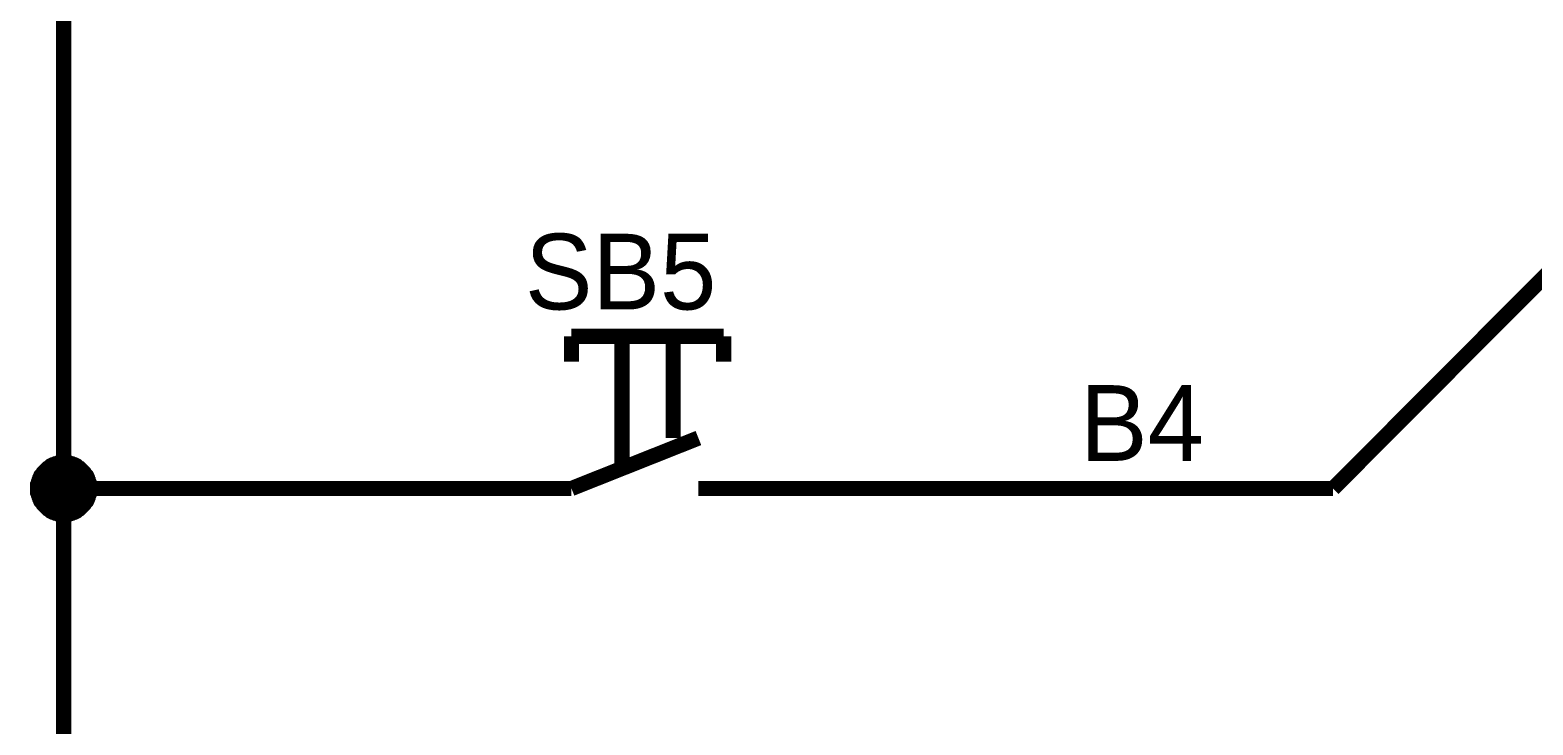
# Model space of a CAD drawing. Header units: millimetres. Extents: x 0 to 841, y 0 to 594.
# Drawn here: x 119.45 to 149.04, y 327.84 to 341.52 of the extents above; entities that cross this region are included whole.
import ezdxf

# ---------------------------------------------------------------- set-up
doc = ezdxf.new("R2010")
doc.units = ezdxf.units.MM
doc.layers.add('Sheet', color=255, linetype='Continuous')

msp = doc.modelspace()

# ---------------------------------------------------------------- linework, layer by layer
at = {"layer": 'Sheet', "const_width": 0.3}
for points in [[(125.11, 384.997), (120.11, 384.997), (120.11, 369.992), (120.11, 362.489), (120.11, 352.486), (120.11, 342.498), (120.11, 332.494), (120.11, 322.49), (120.11, 309.986), (127.61, 309.986), (127.61, 309.986)], [(145.11, 332.494), (150.094, 337.496)], [(130.11, 335.492), (133.107, 335.492)], [(130.11, 335.492), (130.11, 334.995)], [(131.103, 332.991), (131.103, 335.492)], [(132.113, 333.488), (132.113, 335.492)], [(133.107, 335.492), (133.107, 334.995)], [(130.11, 332.494), (132.61, 333.488)], [(119.597, 332.494), (119.597, 332.525), (119.597, 332.541), (119.597, 332.572), (119.613, 332.603), (119.613, 332.618), (119.628, 332.649), (119.628, 332.665), (119.644, 332.696), (119.644, 332.711), (119.659, 332.743), (119.675, 332.758), (119.69, 332.774), (119.706, 332.805), (119.721, 332.82), (119.737, 332.836), (119.752, 332.851), (119.768, 332.867), (119.783, 332.882), (119.799, 332.898), (119.83, 332.913), (119.846, 332.929), (119.861, 332.944), (119.892, 332.96), (119.908, 332.96), (119.939, 332.976), (119.954, 332.976), (119.985, 332.991), (120.001, 332.991), (120.032, 333.007), (120.063, 333.007), (120.079, 333.007), (120.11, 333.007)], [(119.597, 332.494), (119.597, 332.525), (119.597, 332.541), (119.597, 332.572), (119.613, 332.603), (119.613, 332.618), (119.628, 332.649), (119.628, 332.665), (119.644, 332.696), (119.644, 332.711), (119.659, 332.743), (119.675, 332.758), (119.69, 332.774), (119.706, 332.805), (119.721, 332.82), (119.737, 332.836), (119.752, 332.851), (119.768, 332.867), (119.783, 332.882), (119.799, 332.898), (119.83, 332.913), (119.846, 332.929), (119.861, 332.944), (119.892, 332.96), (119.908, 332.96), (119.939, 332.976), (119.954, 332.976), (119.985, 332.991), (120.001, 332.991), (120.032, 333.007), (120.063, 333.007), (120.079, 333.007), (120.11, 333.007)], [(119.597, 332.494), (119.597, 332.525), (119.597, 332.541), (119.597, 332.572), (119.613, 332.603), (119.613, 332.618), (119.628, 332.649), (119.628, 332.665), (119.644, 332.696), (119.644, 332.711), (119.659, 332.743), (119.675, 332.758), (119.69, 332.774), (119.706, 332.805), (119.721, 332.82), (119.737, 332.836), (119.752, 332.851), (119.768, 332.867), (119.783, 332.882), (119.799, 332.898), (119.83, 332.913), (119.846, 332.929), (119.861, 332.944), (119.892, 332.96), (119.908, 332.96), (119.939, 332.976), (119.954, 332.976), (119.985, 332.991), (120.001, 332.991), (120.032, 333.007), (120.063, 333.007), (120.079, 333.007), (120.11, 333.007)], [(119.597, 332.494), (119.597, 332.525), (119.597, 332.541), (119.597, 332.572), (119.613, 332.603), (119.613, 332.618), (119.628, 332.649), (119.628, 332.665), (119.644, 332.696), (119.644, 332.711), (119.659, 332.743), (119.675, 332.758), (119.69, 332.774), (119.706, 332.805), (119.721, 332.82), (119.737, 332.836), (119.752, 332.851), (119.768, 332.867), (119.783, 332.882), (119.799, 332.898), (119.83, 332.913), (119.846, 332.929), (119.861, 332.944), (119.892, 332.96), (119.908, 332.96), (119.939, 332.976), (119.954, 332.976), (119.985, 332.991), (120.001, 332.991), (120.032, 333.007), (120.063, 333.007), (120.079, 333.007), (120.11, 333.007)], [(119.597, 332.494), (119.597, 332.525), (119.597, 332.541), (119.597, 332.572), (119.613, 332.603), (119.613, 332.618), (119.628, 332.649), (119.628, 332.665), (119.644, 332.696), (119.644, 332.711), (119.659, 332.743), (119.675, 332.758), (119.69, 332.774), (119.706, 332.805), (119.721, 332.82), (119.737, 332.836), (119.752, 332.851), (119.768, 332.867), (119.783, 332.882), (119.799, 332.898), (119.83, 332.913), (119.846, 332.929), (119.861, 332.944), (119.892, 332.96), (119.908, 332.96), (119.939, 332.976), (119.954, 332.976), (119.985, 332.991), (120.001, 332.991), (120.032, 333.007), (120.063, 333.007), (120.079, 333.007), (120.11, 333.007)], [(119.597, 332.494), (119.597, 332.525), (119.597, 332.541), (119.597, 332.572), (119.613, 332.603), (119.613, 332.618), (119.628, 332.649), (119.628, 332.665), (119.644, 332.696), (119.644, 332.711), (119.659, 332.743), (119.675, 332.758), (119.69, 332.774), (119.706, 332.805), (119.721, 332.82), (119.737, 332.836), (119.752, 332.851), (119.768, 332.867), (119.783, 332.882), (119.799, 332.898), (119.83, 332.913), (119.846, 332.929), (119.861, 332.944), (119.892, 332.96), (119.908, 332.96), (119.939, 332.976), (119.954, 332.976), (119.985, 332.991), (120.001, 332.991), (120.032, 333.007), (120.063, 333.007), (120.079, 333.007), (120.11, 333.007)], [(119.597, 332.494), (119.597, 332.525), (119.597, 332.541), (119.597, 332.572), (119.613, 332.603), (119.613, 332.618), (119.628, 332.649), (119.628, 332.665), (119.644, 332.696), (119.644, 332.711), (119.659, 332.743), (119.675, 332.758), (119.69, 332.774), (119.706, 332.805), (119.721, 332.82), (119.737, 332.836), (119.752, 332.851), (119.768, 332.867), (119.783, 332.882), (119.799, 332.898), (119.83, 332.913), (119.846, 332.929), (119.861, 332.944), (119.892, 332.96), (119.908, 332.96), (119.939, 332.976), (119.954, 332.976), (119.985, 332.991), (120.001, 332.991), (120.032, 333.007), (120.063, 333.007), (120.079, 333.007), (120.11, 333.007)], [(119.597, 332.494), (119.597, 332.525), (119.597, 332.541), (119.597, 332.572), (119.613, 332.603), (119.613, 332.618), (119.628, 332.649), (119.628, 332.665), (119.644, 332.696), (119.644, 332.711), (119.659, 332.743), (119.675, 332.758), (119.69, 332.774), (119.706, 332.805), (119.721, 332.82), (119.737, 332.836), (119.752, 332.851), (119.768, 332.867), (119.783, 332.882), (119.799, 332.898), (119.83, 332.913), (119.846, 332.929), (119.861, 332.944), (119.892, 332.96), (119.908, 332.96), (119.939, 332.976), (119.954, 332.976), (119.985, 332.991), (120.001, 332.991), (120.032, 333.007), (120.063, 333.007), (120.079, 333.007), (120.11, 333.007)], [(120.11, 333.007), (120.11, 333.007)], [(120.11, 333.007), (120.141, 333.007), (120.156, 333.007), (120.187, 333.007), (120.218, 332.991), (120.234, 332.991), (120.265, 332.976), (120.28, 332.976), (120.311, 332.96), (120.327, 332.96), (120.358, 332.944), (120.374, 332.929), (120.389, 332.913), (120.42, 332.898), (120.436, 332.882), (120.451, 332.867), (120.467, 332.851), (120.482, 332.836), (120.498, 332.82), (120.513, 332.805), (120.529, 332.774), (120.544, 332.758), (120.56, 332.743), (120.575, 332.711), (120.575, 332.696), (120.591, 332.665), (120.591, 332.649), (120.606, 332.618), (120.606, 332.603), (120.622, 332.572), (120.622, 332.541), (120.622, 332.525), (120.622, 332.494)], [(120.11, 333.007), (120.11, 333.007)], [(120.11, 333.007), (120.141, 333.007), (120.156, 333.007), (120.187, 333.007), (120.218, 332.991), (120.234, 332.991), (120.265, 332.976), (120.28, 332.976), (120.311, 332.96), (120.327, 332.96), (120.358, 332.944), (120.374, 332.929), (120.389, 332.913), (120.42, 332.898), (120.436, 332.882), (120.451, 332.867), (120.467, 332.851), (120.482, 332.836), (120.498, 332.82), (120.513, 332.805), (120.529, 332.774), (120.544, 332.758), (120.56, 332.743), (120.575, 332.711), (120.575, 332.696), (120.591, 332.665), (120.591, 332.649), (120.606, 332.618), (120.606, 332.603), (120.622, 332.572), (120.622, 332.541), (120.622, 332.525), (120.622, 332.494)], [(120.11, 333.007), (120.11, 333.007)], [(120.11, 333.007), (120.141, 333.007), (120.156, 333.007), (120.187, 333.007), (120.218, 332.991), (120.234, 332.991), (120.265, 332.976), (120.28, 332.976), (120.311, 332.96), (120.327, 332.96), (120.358, 332.944), (120.374, 332.929), (120.389, 332.913), (120.42, 332.898), (120.436, 332.882), (120.451, 332.867), (120.467, 332.851), (120.482, 332.836), (120.498, 332.82), (120.513, 332.805), (120.529, 332.774), (120.544, 332.758), (120.56, 332.743), (120.575, 332.711), (120.575, 332.696), (120.591, 332.665), (120.591, 332.649), (120.606, 332.618), (120.606, 332.603), (120.622, 332.572), (120.622, 332.541), (120.622, 332.525), (120.622, 332.494)], [(120.11, 333.007), (120.11, 333.007)], [(120.11, 333.007), (120.141, 333.007), (120.156, 333.007), (120.187, 333.007), (120.218, 332.991), (120.234, 332.991), (120.265, 332.976), (120.28, 332.976), (120.311, 332.96), (120.327, 332.96), (120.358, 332.944), (120.374, 332.929), (120.389, 332.913), (120.42, 332.898), (120.436, 332.882), (120.451, 332.867), (120.467, 332.851), (120.482, 332.836), (120.498, 332.82), (120.513, 332.805), (120.529, 332.774), (120.544, 332.758), (120.56, 332.743), (120.575, 332.711), (120.575, 332.696), (120.591, 332.665), (120.591, 332.649), (120.606, 332.618), (120.606, 332.603), (120.622, 332.572), (120.622, 332.541), (120.622, 332.525), (120.622, 332.494)], [(120.11, 333.007), (120.11, 333.007)], [(120.11, 333.007), (120.141, 333.007), (120.156, 333.007), (120.187, 333.007), (120.218, 332.991), (120.234, 332.991), (120.265, 332.976), (120.28, 332.976), (120.311, 332.96), (120.327, 332.96), (120.358, 332.944), (120.374, 332.929), (120.389, 332.913), (120.42, 332.898), (120.436, 332.882), (120.451, 332.867), (120.467, 332.851), (120.482, 332.836), (120.498, 332.82), (120.513, 332.805), (120.529, 332.774), (120.544, 332.758), (120.56, 332.743), (120.575, 332.711), (120.575, 332.696), (120.591, 332.665), (120.591, 332.649), (120.606, 332.618), (120.606, 332.603), (120.622, 332.572), (120.622, 332.541), (120.622, 332.525), (120.622, 332.494)], [(120.11, 333.007), (120.11, 333.007)], [(120.11, 333.007), (120.141, 333.007), (120.156, 333.007), (120.187, 333.007), (120.218, 332.991), (120.234, 332.991), (120.265, 332.976), (120.28, 332.976), (120.311, 332.96), (120.327, 332.96), (120.358, 332.944), (120.374, 332.929), (120.389, 332.913), (120.42, 332.898), (120.436, 332.882), (120.451, 332.867), (120.467, 332.851), (120.482, 332.836), (120.498, 332.82), (120.513, 332.805), (120.529, 332.774), (120.544, 332.758), (120.56, 332.743), (120.575, 332.711), (120.575, 332.696), (120.591, 332.665), (120.591, 332.649), (120.606, 332.618), (120.606, 332.603), (120.622, 332.572), (120.622, 332.541), (120.622, 332.525), (120.622, 332.494)], [(120.11, 333.007), (120.11, 333.007)], [(120.11, 333.007), (120.141, 333.007), (120.156, 333.007), (120.187, 333.007), (120.218, 332.991), (120.234, 332.991), (120.265, 332.976), (120.28, 332.976), (120.311, 332.96), (120.327, 332.96), (120.358, 332.944), (120.374, 332.929), (120.389, 332.913), (120.42, 332.898), (120.436, 332.882), (120.451, 332.867), (120.467, 332.851), (120.482, 332.836), (120.498, 332.82), (120.513, 332.805), (120.529, 332.774), (120.544, 332.758), (120.56, 332.743), (120.575, 332.711), (120.575, 332.696), (120.591, 332.665), (120.591, 332.649), (120.606, 332.618), (120.606, 332.603), (120.622, 332.572), (120.622, 332.541), (120.622, 332.525), (120.622, 332.494)], [(120.11, 333.007), (120.11, 333.007)], [(120.11, 333.007), (120.141, 333.007), (120.156, 333.007), (120.187, 333.007), (120.218, 332.991), (120.234, 332.991), (120.265, 332.976), (120.28, 332.976), (120.311, 332.96), (120.327, 332.96), (120.358, 332.944), (120.374, 332.929), (120.389, 332.913), (120.42, 332.898), (120.436, 332.882), (120.451, 332.867), (120.467, 332.851), (120.482, 332.836), (120.498, 332.82), (120.513, 332.805), (120.529, 332.774), (120.544, 332.758), (120.56, 332.743), (120.575, 332.711), (120.575, 332.696), (120.591, 332.665), (120.591, 332.649), (120.606, 332.618), (120.606, 332.603), (120.622, 332.572), (120.622, 332.541), (120.622, 332.525), (120.622, 332.494)], [(120.11, 331.981), (120.079, 331.981), (120.063, 331.981), (120.032, 331.981), (120.001, 331.997), (119.985, 331.997), (119.954, 332.012), (119.939, 332.012), (119.908, 332.028), (119.892, 332.028), (119.861, 332.044), (119.846, 332.059), (119.83, 332.075), (119.799, 332.09), (119.783, 332.106), (119.768, 332.121), (119.752, 332.137), (119.737, 332.152), (119.721, 332.168), (119.706, 332.183), (119.69, 332.214), (119.675, 332.23), (119.659, 332.245), (119.644, 332.277), (119.644, 332.292), (119.628, 332.323), (119.628, 332.339), (119.613, 332.37), (119.613, 332.385), (119.597, 332.416), (119.597, 332.447), (119.597, 332.463), (119.597, 332.494)], [(119.597, 332.494), (119.597, 332.494)], [(120.11, 331.981), (120.079, 331.981), (120.063, 331.981), (120.032, 331.981), (120.001, 331.997), (119.985, 331.997), (119.954, 332.012), (119.939, 332.012), (119.908, 332.028), (119.892, 332.028), (119.861, 332.044), (119.846, 332.059), (119.83, 332.075), (119.799, 332.09), (119.783, 332.106), (119.768, 332.121), (119.752, 332.137), (119.737, 332.152), (119.721, 332.168), (119.706, 332.183), (119.69, 332.214), (119.675, 332.23), (119.659, 332.245), (119.644, 332.277), (119.644, 332.292), (119.628, 332.323), (119.628, 332.339), (119.613, 332.37), (119.613, 332.385), (119.597, 332.416), (119.597, 332.447), (119.597, 332.463), (119.597, 332.494)], [(119.597, 332.494), (119.597, 332.494)], [(120.11, 331.981), (120.079, 331.981), (120.063, 331.981), (120.032, 331.981), (120.001, 331.997), (119.985, 331.997), (119.954, 332.012), (119.939, 332.012), (119.908, 332.028), (119.892, 332.028), (119.861, 332.044), (119.846, 332.059), (119.83, 332.075), (119.799, 332.09), (119.783, 332.106), (119.768, 332.121), (119.752, 332.137), (119.737, 332.152), (119.721, 332.168), (119.706, 332.183), (119.69, 332.214), (119.675, 332.23), (119.659, 332.245), (119.644, 332.277), (119.644, 332.292), (119.628, 332.323), (119.628, 332.339), (119.613, 332.37), (119.613, 332.385), (119.597, 332.416), (119.597, 332.447), (119.597, 332.463), (119.597, 332.494)], [(119.597, 332.494), (119.597, 332.494)], [(120.11, 331.981), (120.079, 331.981), (120.063, 331.981), (120.032, 331.981), (120.001, 331.997), (119.985, 331.997), (119.954, 332.012), (119.939, 332.012), (119.908, 332.028), (119.892, 332.028), (119.861, 332.044), (119.846, 332.059), (119.83, 332.075), (119.799, 332.09), (119.783, 332.106), (119.768, 332.121), (119.752, 332.137), (119.737, 332.152), (119.721, 332.168), (119.706, 332.183), (119.69, 332.214), (119.675, 332.23), (119.659, 332.245), (119.644, 332.277), (119.644, 332.292), (119.628, 332.323), (119.628, 332.339), (119.613, 332.37), (119.613, 332.385), (119.597, 332.416), (119.597, 332.447), (119.597, 332.463), (119.597, 332.494)], [(119.597, 332.494), (119.597, 332.494)], [(120.11, 331.981), (120.079, 331.981), (120.063, 331.981), (120.032, 331.981), (120.001, 331.997), (119.985, 331.997), (119.954, 332.012), (119.939, 332.012), (119.908, 332.028), (119.892, 332.028), (119.861, 332.044), (119.846, 332.059), (119.83, 332.075), (119.799, 332.09), (119.783, 332.106), (119.768, 332.121), (119.752, 332.137), (119.737, 332.152), (119.721, 332.168), (119.706, 332.183), (119.69, 332.214), (119.675, 332.23), (119.659, 332.245), (119.644, 332.277), (119.644, 332.292), (119.628, 332.323), (119.628, 332.339), (119.613, 332.37), (119.613, 332.385), (119.597, 332.416), (119.597, 332.447), (119.597, 332.463), (119.597, 332.494)], [(119.597, 332.494), (119.597, 332.494)], [(120.11, 331.981), (120.079, 331.981), (120.063, 331.981), (120.032, 331.981), (120.001, 331.997), (119.985, 331.997), (119.954, 332.012), (119.939, 332.012), (119.908, 332.028), (119.892, 332.028), (119.861, 332.044), (119.846, 332.059), (119.83, 332.075), (119.799, 332.09), (119.783, 332.106), (119.768, 332.121), (119.752, 332.137), (119.737, 332.152), (119.721, 332.168), (119.706, 332.183), (119.69, 332.214), (119.675, 332.23), (119.659, 332.245), (119.644, 332.277), (119.644, 332.292), (119.628, 332.323), (119.628, 332.339), (119.613, 332.37), (119.613, 332.385), (119.597, 332.416), (119.597, 332.447), (119.597, 332.463), (119.597, 332.494)], [(119.597, 332.494), (119.597, 332.494)], [(120.11, 331.981), (120.079, 331.981), (120.063, 331.981), (120.032, 331.981), (120.001, 331.997), (119.985, 331.997), (119.954, 332.012), (119.939, 332.012), (119.908, 332.028), (119.892, 332.028), (119.861, 332.044), (119.846, 332.059), (119.83, 332.075), (119.799, 332.09), (119.783, 332.106), (119.768, 332.121), (119.752, 332.137), (119.737, 332.152), (119.721, 332.168), (119.706, 332.183), (119.69, 332.214), (119.675, 332.23), (119.659, 332.245), (119.644, 332.277), (119.644, 332.292), (119.628, 332.323), (119.628, 332.339), (119.613, 332.37), (119.613, 332.385), (119.597, 332.416), (119.597, 332.447), (119.597, 332.463), (119.597, 332.494)], [(119.597, 332.494), (119.597, 332.494)], [(120.11, 331.981), (120.079, 331.981), (120.063, 331.981), (120.032, 331.981), (120.001, 331.997), (119.985, 331.997), (119.954, 332.012), (119.939, 332.012), (119.908, 332.028), (119.892, 332.028), (119.861, 332.044), (119.846, 332.059), (119.83, 332.075), (119.799, 332.09), (119.783, 332.106), (119.768, 332.121), (119.752, 332.137), (119.737, 332.152), (119.721, 332.168), (119.706, 332.183), (119.69, 332.214), (119.675, 332.23), (119.659, 332.245), (119.644, 332.277), (119.644, 332.292), (119.628, 332.323), (119.628, 332.339), (119.613, 332.37), (119.613, 332.385), (119.597, 332.416), (119.597, 332.447), (119.597, 332.463), (119.597, 332.494)], [(119.597, 332.494), (119.597, 332.494)], [(127.61, 332.494), (120.11, 332.494)], [(120.622, 332.494), (120.622, 332.463), (120.622, 332.447), (120.622, 332.416), (120.606, 332.385), (120.606, 332.37), (120.591, 332.339), (120.591, 332.323), (120.575, 332.292), (120.575, 332.277), (120.56, 332.245), (120.544, 332.23), (120.529, 332.214), (120.513, 332.183), (120.498, 332.168), (120.482, 332.152), (120.467, 332.137), (120.451, 332.121), (120.436, 332.106), (120.42, 332.09), (120.389, 332.075), (120.374, 332.059), (120.358, 332.044), (120.327, 332.028), (120.311, 332.028), (120.28, 332.012), (120.265, 332.012), (120.234, 331.997), (120.218, 331.997), (120.187, 331.981), (120.156, 331.981), (120.141, 331.981), (120.11, 331.981)], [(120.622, 332.494), (120.622, 332.463), (120.622, 332.447), (120.622, 332.416), (120.606, 332.385), (120.606, 332.37), (120.591, 332.339), (120.591, 332.323), (120.575, 332.292), (120.575, 332.277), (120.56, 332.245), (120.544, 332.23), (120.529, 332.214), (120.513, 332.183), (120.498, 332.168), (120.482, 332.152), (120.467, 332.137), (120.451, 332.121), (120.436, 332.106), (120.42, 332.09), (120.389, 332.075), (120.374, 332.059), (120.358, 332.044), (120.327, 332.028), (120.311, 332.028), (120.28, 332.012), (120.265, 332.012), (120.234, 331.997), (120.218, 331.997), (120.187, 331.981), (120.156, 331.981), (120.141, 331.981), (120.11, 331.981)], [(120.622, 332.494), (120.622, 332.463), (120.622, 332.447), (120.622, 332.416), (120.606, 332.385), (120.606, 332.37), (120.591, 332.339), (120.591, 332.323), (120.575, 332.292), (120.575, 332.277), (120.56, 332.245), (120.544, 332.23), (120.529, 332.214), (120.513, 332.183), (120.498, 332.168), (120.482, 332.152), (120.467, 332.137), (120.451, 332.121), (120.436, 332.106), (120.42, 332.09), (120.389, 332.075), (120.374, 332.059), (120.358, 332.044), (120.327, 332.028), (120.311, 332.028), (120.28, 332.012), (120.265, 332.012), (120.234, 331.997), (120.218, 331.997), (120.187, 331.981), (120.156, 331.981), (120.141, 331.981), (120.11, 331.981)], [(120.622, 332.494), (120.622, 332.463), (120.622, 332.447), (120.622, 332.416), (120.606, 332.385), (120.606, 332.37), (120.591, 332.339), (120.591, 332.323), (120.575, 332.292), (120.575, 332.277), (120.56, 332.245), (120.544, 332.23), (120.529, 332.214), (120.513, 332.183), (120.498, 332.168), (120.482, 332.152), (120.467, 332.137), (120.451, 332.121), (120.436, 332.106), (120.42, 332.09), (120.389, 332.075), (120.374, 332.059), (120.358, 332.044), (120.327, 332.028), (120.311, 332.028), (120.28, 332.012), (120.265, 332.012), (120.234, 331.997), (120.218, 331.997), (120.187, 331.981), (120.156, 331.981), (120.141, 331.981), (120.11, 331.981)], [(120.622, 332.494), (120.622, 332.463), (120.622, 332.447), (120.622, 332.416), (120.606, 332.385), (120.606, 332.37), (120.591, 332.339), (120.591, 332.323), (120.575, 332.292), (120.575, 332.277), (120.56, 332.245), (120.544, 332.23), (120.529, 332.214), (120.513, 332.183), (120.498, 332.168), (120.482, 332.152), (120.467, 332.137), (120.451, 332.121), (120.436, 332.106), (120.42, 332.09), (120.389, 332.075), (120.374, 332.059), (120.358, 332.044), (120.327, 332.028), (120.311, 332.028), (120.28, 332.012), (120.265, 332.012), (120.234, 331.997), (120.218, 331.997), (120.187, 331.981), (120.156, 331.981), (120.141, 331.981), (120.11, 331.981)], [(120.622, 332.494), (120.622, 332.463), (120.622, 332.447), (120.622, 332.416), (120.606, 332.385), (120.606, 332.37), (120.591, 332.339), (120.591, 332.323), (120.575, 332.292), (120.575, 332.277), (120.56, 332.245), (120.544, 332.23), (120.529, 332.214), (120.513, 332.183), (120.498, 332.168), (120.482, 332.152), (120.467, 332.137), (120.451, 332.121), (120.436, 332.106), (120.42, 332.09), (120.389, 332.075), (120.374, 332.059), (120.358, 332.044), (120.327, 332.028), (120.311, 332.028), (120.28, 332.012), (120.265, 332.012), (120.234, 331.997), (120.218, 331.997), (120.187, 331.981), (120.156, 331.981), (120.141, 331.981), (120.11, 331.981)], [(120.622, 332.494), (120.622, 332.463), (120.622, 332.447), (120.622, 332.416), (120.606, 332.385), (120.606, 332.37), (120.591, 332.339), (120.591, 332.323), (120.575, 332.292), (120.575, 332.277), (120.56, 332.245), (120.544, 332.23), (120.529, 332.214), (120.513, 332.183), (120.498, 332.168), (120.482, 332.152), (120.467, 332.137), (120.451, 332.121), (120.436, 332.106), (120.42, 332.09), (120.389, 332.075), (120.374, 332.059), (120.358, 332.044), (120.327, 332.028), (120.311, 332.028), (120.28, 332.012), (120.265, 332.012), (120.234, 331.997), (120.218, 331.997), (120.187, 331.981), (120.156, 331.981), (120.141, 331.981), (120.11, 331.981)], [(120.622, 332.494), (120.622, 332.463), (120.622, 332.447), (120.622, 332.416), (120.606, 332.385), (120.606, 332.37), (120.591, 332.339), (120.591, 332.323), (120.575, 332.292), (120.575, 332.277), (120.56, 332.245), (120.544, 332.23), (120.529, 332.214), (120.513, 332.183), (120.498, 332.168), (120.482, 332.152), (120.467, 332.137), (120.451, 332.121), (120.436, 332.106), (120.42, 332.09), (120.389, 332.075), (120.374, 332.059), (120.358, 332.044), (120.327, 332.028), (120.311, 332.028), (120.28, 332.012), (120.265, 332.012), (120.234, 331.997), (120.218, 331.997), (120.187, 331.981), (120.156, 331.981), (120.141, 331.981), (120.11, 331.981)], [(120.622, 332.494), (120.622, 332.494), (120.622, 332.494), (120.622, 332.494), (120.622, 332.494), (120.622, 332.494), (120.622, 332.494), (120.622, 332.494), (120.622, 332.494), (120.622, 332.494), (120.622, 332.494), (120.622, 332.494), (120.622, 332.494), (120.622, 332.494), (120.622, 332.494), (120.622, 332.494), (120.622, 332.494), (120.622, 332.494), (120.622, 332.494), (120.622, 332.494), (120.622, 332.494), (120.622, 332.494), (120.622, 332.494), (120.622, 332.494), (120.622, 332.494), (120.622, 332.494), (120.622, 332.494), (120.622, 332.494), (120.622, 332.494), (120.622, 332.494), (120.622, 332.494), (120.622, 332.494), (120.622, 332.494)], [(120.622, 332.494), (120.622, 332.494)], [(120.622, 332.494), (120.622, 332.494), (120.622, 332.494), (120.622, 332.494), (120.622, 332.494), (120.622, 332.494), (120.622, 332.494), (120.622, 332.494), (120.622, 332.494), (120.622, 332.494), (120.622, 332.494), (120.622, 332.494), (120.622, 332.494), (120.622, 332.494), (120.622, 332.494), (120.622, 332.494), (120.622, 332.494), (120.622, 332.494), (120.622, 332.494), (120.622, 332.494), (120.622, 332.494), (120.622, 332.494), (120.622, 332.494), (120.622, 332.494), (120.622, 332.494), (120.622, 332.494), (120.622, 332.494), (120.622, 332.494), (120.622, 332.494), (120.622, 332.494), (120.622, 332.494), (120.622, 332.494), (120.622, 332.494)], [(120.622, 332.494), (120.622, 332.494)], [(120.622, 332.494), (120.622, 332.494), (120.622, 332.494), (120.622, 332.494), (120.622, 332.494), (120.622, 332.494), (120.622, 332.494), (120.622, 332.494), (120.622, 332.494), (120.622, 332.494), (120.622, 332.494), (120.622, 332.494), (120.622, 332.494), (120.622, 332.494), (120.622, 332.494), (120.622, 332.494), (120.622, 332.494), (120.622, 332.494), (120.622, 332.494), (120.622, 332.494), (120.622, 332.494), (120.622, 332.494), (120.622, 332.494), (120.622, 332.494), (120.622, 332.494), (120.622, 332.494), (120.622, 332.494), (120.622, 332.494), (120.622, 332.494), (120.622, 332.494), (120.622, 332.494), (120.622, 332.494), (120.622, 332.494)], [(120.622, 332.494), (120.622, 332.494)], [(120.622, 332.494), (120.622, 332.494), (120.622, 332.494), (120.622, 332.494), (120.622, 332.494), (120.622, 332.494), (120.622, 332.494), (120.622, 332.494), (120.622, 332.494), (120.622, 332.494), (120.622, 332.494), (120.622, 332.494), (120.622, 332.494), (120.622, 332.494), (120.622, 332.494), (120.622, 332.494), (120.622, 332.494), (120.622, 332.494), (120.622, 332.494), (120.622, 332.494), (120.622, 332.494), (120.622, 332.494), (120.622, 332.494), (120.622, 332.494), (120.622, 332.494), (120.622, 332.494), (120.622, 332.494), (120.622, 332.494), (120.622, 332.494), (120.622, 332.494), (120.622, 332.494), (120.622, 332.494), (120.622, 332.494)], [(120.622, 332.494), (120.622, 332.494)], [(120.622, 332.494), (120.622, 332.494), (120.622, 332.494), (120.622, 332.494), (120.622, 332.494), (120.622, 332.494), (120.622, 332.494), (120.622, 332.494), (120.622, 332.494), (120.622, 332.494), (120.622, 332.494), (120.622, 332.494), (120.622, 332.494), (120.622, 332.494), (120.622, 332.494), (120.622, 332.494), (120.622, 332.494), (120.622, 332.494), (120.622, 332.494), (120.622, 332.494), (120.622, 332.494), (120.622, 332.494), (120.622, 332.494), (120.622, 332.494), (120.622, 332.494), (120.622, 332.494), (120.622, 332.494), (120.622, 332.494), (120.622, 332.494), (120.622, 332.494), (120.622, 332.494), (120.622, 332.494), (120.622, 332.494)], [(120.622, 332.494), (120.622, 332.494)], [(120.622, 332.494), (120.622, 332.494), (120.622, 332.494), (120.622, 332.494), (120.622, 332.494), (120.622, 332.494), (120.622, 332.494), (120.622, 332.494), (120.622, 332.494), (120.622, 332.494), (120.622, 332.494), (120.622, 332.494), (120.622, 332.494), (120.622, 332.494), (120.622, 332.494), (120.622, 332.494), (120.622, 332.494), (120.622, 332.494), (120.622, 332.494), (120.622, 332.494), (120.622, 332.494), (120.622, 332.494), (120.622, 332.494), (120.622, 332.494), (120.622, 332.494), (120.622, 332.494), (120.622, 332.494), (120.622, 332.494), (120.622, 332.494), (120.622, 332.494), (120.622, 332.494), (120.622, 332.494), (120.622, 332.494)], [(120.622, 332.494), (120.622, 332.494)], [(120.622, 332.494), (120.622, 332.494), (120.622, 332.494), (120.622, 332.494), (120.622, 332.494), (120.622, 332.494), (120.622, 332.494), (120.622, 332.494), (120.622, 332.494), (120.622, 332.494), (120.622, 332.494), (120.622, 332.494), (120.622, 332.494), (120.622, 332.494), (120.622, 332.494), (120.622, 332.494), (120.622, 332.494), (120.622, 332.494), (120.622, 332.494), (120.622, 332.494), (120.622, 332.494), (120.622, 332.494), (120.622, 332.494), (120.622, 332.494), (120.622, 332.494), (120.622, 332.494), (120.622, 332.494), (120.622, 332.494), (120.622, 332.494), (120.622, 332.494), (120.622, 332.494), (120.622, 332.494), (120.622, 332.494)], [(120.622, 332.494), (120.622, 332.494)], [(120.622, 332.494), (120.622, 332.494), (120.622, 332.494), (120.622, 332.494), (120.622, 332.494), (120.622, 332.494), (120.622, 332.494), (120.622, 332.494), (120.622, 332.494), (120.622, 332.494), (120.622, 332.494), (120.622, 332.494), (120.622, 332.494), (120.622, 332.494), (120.622, 332.494), (120.622, 332.494), (120.622, 332.494), (120.622, 332.494), (120.622, 332.494), (120.622, 332.494), (120.622, 332.494), (120.622, 332.494), (120.622, 332.494), (120.622, 332.494), (120.622, 332.494), (120.622, 332.494), (120.622, 332.494), (120.622, 332.494), (120.622, 332.494), (120.622, 332.494), (120.622, 332.494), (120.622, 332.494), (120.622, 332.494)], [(120.622, 332.494), (120.622, 332.494)], [(130.11, 332.494), (127.61, 332.494)], [(132.61, 332.494), (135.11, 332.494)], [(135.11, 332.494), (145.11, 332.494)]]:
    msp.add_lwpolyline(points, dxfattribs=at)
at = {"layer": 'Sheet', "const_width": 0.508}
msp.add_lwpolyline([(119.746, 332.5, 1), (120.254, 332.5, 1)], format="xyb", close=True, dxfattribs=at)

# ---------------------------------------------------------------- texts
at = {"layer": 'Sheet'}
for s, p in [('SB5', (129.194, 336.02)), ('B4', (140.125, 333.038))]:
    msp.add_text(s, height=1.4912, dxfattribs=at).set_placement(p)

doc.saveas('drawing.dxf')
